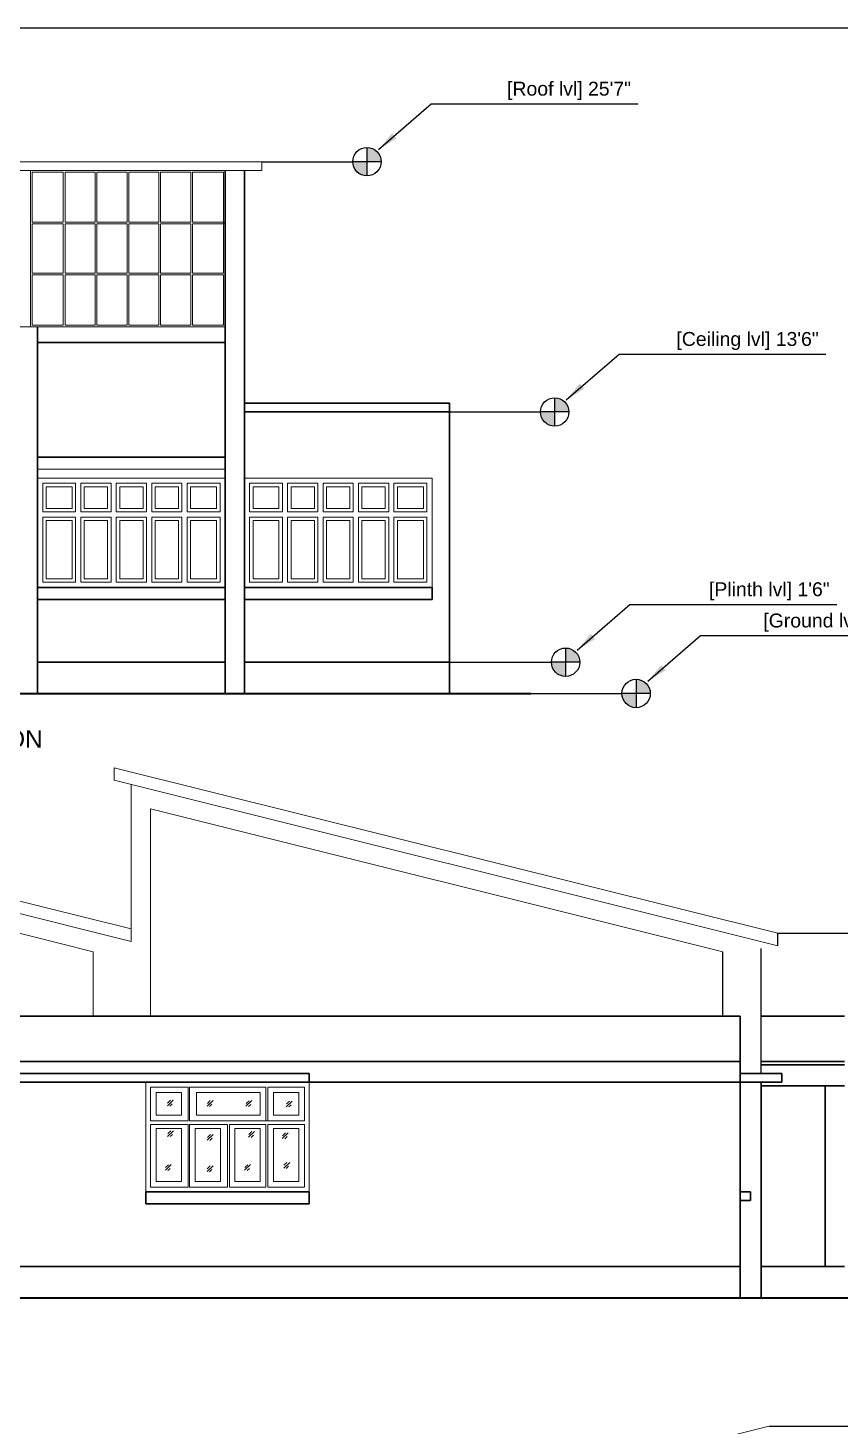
# Model space of a CAD drawing. Header units: inches. Extents: x -6800 to 96653, y -25814 to 17379.
# Drawn here: x 77804 to 78272, y -6040 to -5235 of the extents above; entities that cross this region are included whole.
import ezdxf

# ---------------------------------------------------------------- set-up
doc = ezdxf.new("R2010")
doc.units = ezdxf.units.IN
doc.header["$MEASUREMENT"] = 0
doc.layers.add('0 @ 1', color=7, linetype='Continuous')
for name, color, linetype, lineweight in [('Column', 101, 'Continuous', 30), ('dimension', 50, 'Continuous', 20), ('ele back', 51, 'Continuous', 15), ('ele front', 30, 'Continuous', 30), ('furniture', 44, 'Continuous', 15), ('Ground level', 210, 'Continuous', 35), ('text', 31, 'Continuous', 13), ('Win ele', 211, 'Continuous', 15)]:
    doc.layers.add(name, color=color, linetype=linetype, lineweight=lineweight)
doc.styles.get("Standard").update_dxf_attribs({"font": 'arial.ttf'})
doc.dimstyles.get("Standard").update_dxf_attribs({"dimtxt": 7, "dimasz": 4, "dimexe": 2, "dimexo": 2, "dimgap": 2, "dimtad": 1, "dimdec": 0, "dimzin": 0, "dimdsep": 46, "dimlunit": 4, "dimtxsty": 'Standard', "dimblk": 'ARCHTICK', "dimcen": 0.25, "dimclrd": 256, "dimclre": 256, "dimclrt": 256, "dimadec": 0, "dimazin": 0, "dimtfac": 1, "dimtdec": 0, "dimtofl": 0, "dimtmove": 0, "dimatfit": 3, "dimfxl": 1, "dimfxlon": 1, "dimtolj": 1, "dimtzin": 0, "dimlwd": -1, "dimlwe": -1, "dimarcsym": 1})

# ---------------------------------------------------------------- blocks, each defined once
blk = doc.blocks.new('_ArchTick')
at = {"color": 0, "linetype": 'ByBlock', "const_width": 0.15}
blk.add_lwpolyline([(-0.5, -0.5), (0.5, 0.5)], dxfattribs=at)

msp = doc.modelspace()

# ---------------------------------------------------------------- hatches: boundary and pattern name
at = {"ltscale": 10, "transparency": 33554687}
h = msp.add_hatch(color=0, dxfattribs=at)
h.dxf.hatch_style = 1
h.paths.add_polyline_path([(77999.53, -5303.91), (77999.53, -5312.09), (78007.7, -5312.09, 0.414214)])
h.paths.add_polyline_path([(77999.53, -5312.09), (77991.36, -5312.09, 0.414214), (77999.53, -5320.26)])
h = msp.add_hatch(color=0, dxfattribs=at)
h.dxf.hatch_style = 1
h.paths.add_polyline_path([(78107.53, -5447.91), (78107.53, -5456.09), (78115.7, -5456.09, 0.414214)])
h.paths.add_polyline_path([(78107.53, -5456.09), (78099.36, -5456.09, 0.414214), (78107.53, -5464.26)])
h = msp.add_hatch(color=0, dxfattribs=at)
h.dxf.hatch_style = 1
h.paths.add_polyline_path([(78113.83, -5591.91), (78113.83, -5600.09), (78122, -5600.09, 0.414214)])
h.paths.add_polyline_path([(78113.83, -5600.09), (78105.66, -5600.09, 0.414214), (78113.83, -5608.26)])
h = msp.add_hatch(color=0, dxfattribs=at)
h.dxf.hatch_style = 1
h.paths.add_polyline_path([(78154.41, -5609.91), (78154.41, -5618.09), (78162.58, -5618.09, 0.414214)])
h.paths.add_polyline_path([(78154.41, -5618.09), (78146.24, -5618.09, 0.414214), (78154.41, -5626.26)])

# ---------------------------------------------------------------- linework, layer by layer
at = {"transparency": 33554651}
msp.add_line((76716.93, -5235.15), (79092.93, -5235.15), dxfattribs=at)
at = {"ltscale": 10, "transparency": 33554687}
for p, q in [((77999.53, -5303.91), (77999.53, -5320.26)), ((77938.99, -5312.09), (77991.36, -5312.09)), ((78007.7, -5312.09), (77991.36, -5312.09)), ((78107.53, -5447.91), (78107.53, -5464.26)), ((78046.99, -5456.09), (78099.36, -5456.09)), ((78115.7, -5456.09), (78099.36, -5456.09)), ((78113.83, -5591.91), (78113.83, -5608.26)), ((78046.99, -5600.09), (78105.66, -5600.09)), ((78122, -5600.09), (78105.66, -5600.09)), ((78154.41, -5609.91), (78154.41, -5626.26)), ((78093.88, -5618.09), (78146.24, -5618.09)), ((78162.58, -5618.09), (78146.24, -5618.09)), ((78235.98, -5755.99), (78288.34, -5755.99)), ((78230.96, -6039.57), (78283.32, -6039.57))]:
    msp.add_line(p, q, dxfattribs=at)
at = {"lineweight": 25, "transparency": 33554623}
for p, q in [((78235.98, -5763.2), (78235.98, -5755.99)), ((78204.27, -5803.78), (78204.27, -5766.63)), ((78226.27, -5836.78), (78226.27, -5764.78))]:
    msp.add_line(p, q, dxfattribs=at)
at = {"lineweight": 25, "transparency": 33554651}
for p, q in [((77139.27, -5829.78), (78214.27, -5829.78)), ((78226.27, -5965.78), (78214.27, -5965.78))]:
    msp.add_line(p, q, dxfattribs=at)
at = {"lineweight": 25, "transparency": 33554648}
msp.add_line((78204.27, -5947.78), (78214.27, -5947.78), dxfattribs=at)
at = {"lineweight": 25, "transparency": 33554559}
msp.add_line((78226.27, -5965.78), (78274.27, -5965.78), dxfattribs=at)
at = {"ltscale": 10, "transparency": 33554687}
for centre in [(77999.53, -5312.09), (78107.53, -5456.09), (78113.83, -5600.09), (78154.41, -5618.09)]:
    msp.add_circle(centre, 8.17, dxfattribs=at)
at = {"layer": 'Column', "transparency": 33554687}
for p, q in [((77917.99, -5317.09), (77917.99, -5407.09)), ((77928.99, -5489.09), (77928.99, -5317.09)), ((77809.99, -5407.09), (77809.99, -5482.09)), ((77917.99, -5407.09), (77917.99, -5489.09)), ((77809.99, -5482.09), (77809.99, -5489.09)), ((77809.99, -5557.09), (77809.99, -5489.09)), ((77809.99, -5494.09), (77809.99, -5618.09)), ((77917.99, -5489.09), (77917.99, -5557.09)), ((77917.99, -5494.09), (77917.99, -5618.09)), ((77928.99, -5557.09), (77928.99, -5489.09)), ((77928.99, -5618.09), (77928.99, -5494.09)), ((78226.27, -5965.78), (78226.27, -5841.78)), ((78263.27, -5947.78), (78263.27, -5843.78)), ((78214.27, -5947.78), (78214.27, -5965.78))]:
    msp.add_line(p, q, dxfattribs=at)
at = {"layer": 'dimension', "transparency": 33554651}
for p, q in [((77917.99, -5407.09), (77917.99, -5317.09)), ((77854.16, -5660.79), (77854.16, -5668.01))]:
    msp.add_line(p, q, dxfattribs=at)
at = {"layer": 'ele back', "transparency": 33554641}
for p, q in [((77441.99, -5312.09), (77928.99, -5312.09)), ((77441.99, -5317.09), (77928.99, -5317.09)), ((77805.99, -5407.09), (77805.99, -5317.09)), ((77928.99, -5312.09), (77938.99, -5312.09)), ((77938.99, -5317.09), (77928.99, -5317.09)), ((77938.99, -5312.09), (77938.99, -5317.09)), ((77452.99, -5407.09), (77917.99, -5407.09)), ((77809.99, -5489.09), (77917.99, -5489.09)), ((77928.99, -5557.09), (78036.99, -5557.09))]:
    msp.add_line(p, q, dxfattribs=at)
at = {"layer": 'ele back', "transparency": 33554623}
for p, q in [((77863.94, -5753.57), (77491.83, -5660.79)), ((78235.98, -5755.99), (77854.16, -5660.79)), ((77863.94, -5760.78), (77491.83, -5668.01)), ((78235.98, -5763.2), (77854.16, -5668.01)), ((77863.94, -5760.78), (77863.94, -5670.44)), ((77841.94, -5766.63), (77512.61, -5684.52)), ((77874.94, -5803.78), (77874.94, -5684.52)), ((78204.27, -5766.63), (77874.94, -5684.52)), ((77841.94, -5803.78), (77841.94, -5766.63)), ((77858.85, -6132.35), (78230.96, -6039.57))]:
    msp.add_line(p, q, dxfattribs=at)
at = {"layer": 'ele front', "transparency": 33554687}
for p, q in [((77809.99, -5416.09), (77917.99, -5416.09)), ((77928.99, -5451.09), (78046.99, -5451.09)), ((78046.99, -5451.09), (78046.99, -5618.09)), ((77928.99, -5456.09), (78046.99, -5456.09)), ((77809.99, -5482.09), (77917.99, -5482.09)), ((77917.99, -5557.09), (77809.99, -5557.09)), ((78036.99, -5557.09), (77928.99, -5557.09)), ((78036.99, -5557.09), (78036.99, -5564.09)), ((77809.99, -5564.09), (77917.99, -5564.09)), ((77928.99, -5564.09), (78036.99, -5564.09)), ((77809.99, -5600.09), (77917.99, -5600.09)), ((77928.99, -5600.09), (78046.99, -5600.09)), ((78214.27, -5803.78), (77139.27, -5803.78)), ((78214.27, -5803.78), (78214.27, -5947.78)), ((78274.27, -5803.78), (78226.27, -5803.78)), ((77139.27, -5829.78), (78214.27, -5829.78)), ((78274.27, -5829.78), (78226.27, -5829.78)), ((78226.27, -5831.78), (78274.27, -5831.78)), ((77399.49, -5836.78), (77966.27, -5836.78)), ((77966.27, -5836.78), (77966.27, -5841.78)), ((78214.27, -5836.78), (78238.27, -5836.78)), ((78238.27, -5836.78), (78238.27, -5841.78)), ((78214.27, -5841.78), (77139.27, -5841.78)), ((77966.27, -5841.78), (77399.49, -5841.78)), ((78214.27, -5841.78), (78238.27, -5841.78)), ((78226.27, -5843.78), (78274.27, -5843.78)), ((77872.27, -5911.78), (77872.27, -5904.78)), ((77966.27, -5904.78), (77872.27, -5904.78)), ((77966.27, -5911.78), (77872.27, -5911.78)), ((77966.27, -5904.78), (77966.27, -5911.78)), ((78214.27, -5904.78), (78220.27, -5904.78)), ((78214.27, -5909.78), (78220.27, -5909.78)), ((78220.27, -5904.78), (78220.27, -5909.78)), ((78214.27, -5947.78), (77161.27, -5947.78)), ((78226.27, -5947.78), (78274.27, -5947.78))]:
    msp.add_line(p, q, dxfattribs=at)
at = {"layer": 'furniture', "transparency": 33554687}
for p, q in [((77805.99, -5317.09), (77917.99, -5317.09)), ((77805.99, -5407.09), (77805.99, -5317.09)), ((77917.99, -5407.09), (77805.99, -5407.09)), ((78015.09, -5554.09), (78033.99, -5554.09)), ((77966.27, -5841.78), (77872.27, -5841.78)), ((77896.66, -5866.03), (77874.99, -5866.03)), ((77919.27, -5866.03), (77897.49, -5866.03)), ((77941.42, -5866.03), (77920.36, -5866.03)), ((77963.56, -5866.03), (77942.5, -5866.03)), ((77886.97, -5889.17), (77883.55, -5892.44)), ((77885.37, -5889.2), (77883.66, -5890.84)), ((77886.31, -5891.3), (77884.97, -5892.58)), ((77910.97, -5889.9), (77907.55, -5893.16)), ((77909.36, -5889.93), (77907.66, -5891.56)), ((77910.31, -5892.03), (77908.97, -5893.31)), ((77932.54, -5889.18), (77929.13, -5892.44)), ((77930.94, -5889.21), (77929.23, -5890.84)), ((77931.89, -5891.3), (77930.55, -5892.58)), ((77954.44, -5890.02), (77953.1, -5891.3)), ((77874.99, -5902.07), (77896.66, -5902.07)), ((77892.79, -5898.81), (77878.24, -5898.81)), ((77897.49, -5902.07), (77919.27, -5902.07)), ((77898.21, -5902.07), (77918.19, -5902.07)), ((77915.29, -5898.81), (77900.74, -5898.81)), ((77920.36, -5902.07), (77940.33, -5902.07)), ((77920.36, -5902.07), (77941.42, -5902.07)), ((77938.16, -5898.81), (77923.61, -5898.81)), ((77942.5, -5902.07), (77962.47, -5902.07)), ((77942.5, -5902.07), (77963.56, -5902.07)), ((77960.3, -5898.81), (77945.76, -5898.81)), ((77872.27, -5904.78), (77966.27, -5904.78))]:
    msp.add_line(p, q, dxfattribs=at)
at = {"layer": 'Ground level', "transparency": 33554641}
msp.add_line((77368.33, -5618.09), (78093.88, -5618.09), dxfattribs=at)
at = {"layer": 'Ground level', "transparency": 33554651}
msp.add_line((77063.65, -5965.78), (78315.59, -5965.78), dxfattribs=at)
at = {"layer": 'Win ele', "transparency": 33554651}
for p, q in [((77806.99, -5318.09), (77824.83, -5318.09)), ((77806.99, -5346.92), (77806.99, -5318.09)), ((77824.83, -5318.09), (77824.83, -5346.92)), ((77825.83, -5318.09), (77843.16, -5318.09)), ((77825.83, -5318.09), (77825.83, -5346.92)), ((77843.16, -5318.09), (77843.16, -5346.92)), ((77844.16, -5318.09), (77861.49, -5318.09)), ((77844.16, -5318.09), (77844.16, -5346.92)), ((77861.49, -5318.09), (77861.49, -5346.92)), ((77862.49, -5318.09), (77879.83, -5318.09)), ((77862.49, -5318.09), (77862.49, -5346.92)), ((77879.83, -5318.09), (77879.83, -5346.92)), ((77880.83, -5318.09), (77898.16, -5318.09)), ((77880.83, -5318.09), (77880.83, -5346.92)), ((77898.16, -5318.09), (77898.16, -5346.92)), ((77899.16, -5318.09), (77916.99, -5318.09)), ((77899.16, -5318.09), (77899.16, -5346.92)), ((77916.99, -5318.09), (77916.99, -5376.26)), ((77824.83, -5346.92), (77806.99, -5346.92)), ((77806.99, -5376.26), (77806.99, -5347.92)), ((77824.83, -5347.92), (77806.99, -5347.92)), ((77824.83, -5347.92), (77824.83, -5376.26)), ((77843.16, -5346.92), (77825.83, -5346.92)), ((77825.83, -5347.92), (77825.83, -5376.26)), ((77843.16, -5347.92), (77825.83, -5347.92)), ((77843.16, -5347.92), (77843.16, -5376.26)), ((77861.49, -5346.92), (77844.16, -5346.92)), ((77844.16, -5347.92), (77844.16, -5376.26)), ((77861.49, -5347.92), (77844.16, -5347.92)), ((77861.49, -5347.92), (77861.49, -5376.26)), ((77879.83, -5346.92), (77862.49, -5346.92)), ((77862.49, -5347.92), (77862.49, -5376.26)), ((77879.83, -5347.92), (77862.49, -5347.92)), ((77879.83, -5347.92), (77879.83, -5376.26)), ((77898.16, -5346.92), (77880.83, -5346.92)), ((77880.83, -5347.92), (77880.83, -5376.26)), ((77898.16, -5347.92), (77880.83, -5347.92)), ((77898.16, -5347.92), (77898.16, -5376.26)), ((77917.99, -5346.92), (77899.16, -5346.92)), ((77899.16, -5347.92), (77899.16, -5376.26)), ((77917.99, -5347.92), (77899.16, -5347.92)), ((77824.83, -5376.26), (77806.99, -5376.26)), ((77806.99, -5406.09), (77806.99, -5377.26)), ((77824.83, -5377.26), (77806.99, -5377.26)), ((77824.83, -5377.26), (77824.83, -5406.09)), ((77843.16, -5376.26), (77825.83, -5376.26)), ((77825.83, -5377.26), (77825.83, -5406.09)), ((77843.16, -5377.26), (77825.83, -5377.26)), ((77843.16, -5377.26), (77843.16, -5406.09)), ((77861.49, -5376.26), (77844.16, -5376.26)), ((77844.16, -5377.26), (77844.16, -5406.09)), ((77861.49, -5377.26), (77844.16, -5377.26)), ((77861.49, -5377.26), (77861.49, -5406.09)), ((77879.83, -5376.26), (77862.49, -5376.26)), ((77862.49, -5377.26), (77862.49, -5406.09)), ((77879.83, -5377.26), (77862.49, -5377.26)), ((77879.83, -5377.26), (77879.83, -5406.09)), ((77898.16, -5376.26), (77880.83, -5376.26)), ((77880.83, -5377.26), (77880.83, -5406.09)), ((77898.16, -5377.26), (77880.83, -5377.26)), ((77898.16, -5377.26), (77898.16, -5406.09)), ((77916.99, -5376.26), (77899.16, -5376.26)), ((77899.16, -5377.26), (77899.16, -5406.09)), ((77916.99, -5377.26), (77899.16, -5377.26)), ((77916.99, -5377.26), (77916.99, -5406.09)), ((77824.83, -5406.09), (77806.99, -5406.09)), ((77843.16, -5406.09), (77825.83, -5406.09)), ((77861.49, -5406.09), (77844.16, -5406.09)), ((77879.83, -5406.09), (77862.49, -5406.09)), ((77898.16, -5406.09), (77880.83, -5406.09)), ((77916.99, -5406.09), (77899.16, -5406.09)), ((77809.99, -5494.09), (77917.99, -5494.09)), ((77809.99, -5494.09), (77917.99, -5494.09)), ((77928.99, -5494.09), (78036.99, -5494.09)), ((77928.99, -5494.09), (78036.99, -5494.09)), ((78036.99, -5494.09), (78036.99, -5557.09)), ((77812.99, -5513.59), (77812.99, -5497.09)), ((77812.99, -5497.09), (77831.89, -5497.09)), ((77814.99, -5511.59), (77814.99, -5499.09)), ((77814.99, -5499.09), (77829.89, -5499.09)), ((77829.89, -5499.09), (77829.89, -5511.59)), ((77831.89, -5497.09), (77831.89, -5513.59)), ((77834.89, -5513.59), (77834.89, -5497.09)), ((77834.89, -5497.09), (77852.29, -5497.09)), ((77836.89, -5511.59), (77836.89, -5499.09)), ((77836.89, -5499.09), (77850.29, -5499.09)), ((77850.29, -5499.09), (77850.29, -5511.59)), ((77852.29, -5497.09), (77852.29, -5513.59)), ((77855.29, -5513.59), (77855.29, -5497.09)), ((77855.29, -5497.09), (77872.69, -5497.09)), ((77857.29, -5511.59), (77857.29, -5499.09)), ((77857.29, -5499.09), (77870.69, -5499.09)), ((77870.69, -5499.09), (77870.69, -5511.59)), ((77872.69, -5497.09), (77872.69, -5513.59)), ((77875.69, -5513.59), (77875.69, -5497.09)), ((77875.69, -5497.09), (77893.09, -5497.09)), ((77877.69, -5511.59), (77877.69, -5499.09)), ((77877.69, -5499.09), (77891.09, -5499.09)), ((77891.09, -5499.09), (77891.09, -5511.59)), ((77893.09, -5497.09), (77893.09, -5513.59)), ((77896.09, -5497.09), (77896.09, -5513.59)), ((77914.99, -5497.09), (77896.09, -5497.09)), ((77898.09, -5499.09), (77898.09, -5511.59)), ((77912.99, -5499.09), (77898.09, -5499.09)), ((77912.99, -5511.59), (77912.99, -5499.09)), ((77914.99, -5513.59), (77914.99, -5497.09)), ((77931.99, -5513.59), (77931.99, -5497.09)), ((77931.99, -5497.09), (77950.89, -5497.09)), ((77933.99, -5511.59), (77933.99, -5499.09)), ((77933.99, -5499.09), (77948.89, -5499.09)), ((77948.89, -5499.09), (77948.89, -5511.59)), ((77950.89, -5497.09), (77950.89, -5513.59)), ((77953.89, -5513.59), (77953.89, -5497.09)), ((77953.89, -5497.09), (77971.29, -5497.09)), ((77955.89, -5511.59), (77955.89, -5499.09)), ((77955.89, -5499.09), (77969.29, -5499.09)), ((77969.29, -5499.09), (77969.29, -5511.59)), ((77971.29, -5497.09), (77971.29, -5513.59)), ((77974.29, -5513.59), (77974.29, -5497.09)), ((77974.29, -5497.09), (77991.69, -5497.09)), ((77976.29, -5511.59), (77976.29, -5499.09)), ((77976.29, -5499.09), (77989.69, -5499.09)), ((77989.69, -5499.09), (77989.69, -5511.59)), ((77991.69, -5497.09), (77991.69, -5513.59)), ((77994.69, -5513.59), (77994.69, -5497.09)), ((77994.69, -5497.09), (78012.09, -5497.09)), ((77996.69, -5511.59), (77996.69, -5499.09)), ((77996.69, -5499.09), (78010.09, -5499.09)), ((78010.09, -5499.09), (78010.09, -5511.59)), ((78012.09, -5497.09), (78012.09, -5513.59)), ((78015.09, -5497.09), (78015.09, -5513.59)), ((78033.99, -5497.09), (78015.09, -5497.09)), ((78017.09, -5499.09), (78017.09, -5511.59)), ((78031.99, -5499.09), (78017.09, -5499.09)), ((78031.99, -5511.59), (78031.99, -5499.09)), ((78033.99, -5513.59), (78033.99, -5497.09)), ((77831.89, -5513.59), (77812.99, -5513.59)), ((77812.99, -5554.09), (77812.99, -5516.59)), ((77812.99, -5516.59), (77831.89, -5516.59)), ((77829.89, -5511.59), (77814.99, -5511.59)), ((77831.89, -5516.59), (77831.89, -5554.09)), ((77852.29, -5513.59), (77834.89, -5513.59)), ((77834.89, -5554.09), (77834.89, -5516.59)), ((77834.89, -5516.59), (77852.29, -5516.59)), ((77850.29, -5511.59), (77836.89, -5511.59)), ((77852.29, -5516.59), (77852.29, -5554.09)), ((77872.69, -5513.59), (77855.29, -5513.59)), ((77855.29, -5554.09), (77855.29, -5516.59)), ((77855.29, -5516.59), (77872.69, -5516.59)), ((77870.69, -5511.59), (77857.29, -5511.59)), ((77872.69, -5516.59), (77872.69, -5554.09)), ((77893.09, -5513.59), (77875.69, -5513.59)), ((77875.69, -5554.09), (77875.69, -5516.59)), ((77875.69, -5516.59), (77893.09, -5516.59)), ((77891.09, -5511.59), (77877.69, -5511.59)), ((77893.09, -5516.59), (77893.09, -5554.09)), ((77896.09, -5513.59), (77914.99, -5513.59)), ((77896.09, -5516.59), (77896.09, -5554.09)), ((77914.99, -5516.59), (77896.09, -5516.59)), ((77898.09, -5511.59), (77912.99, -5511.59)), ((77914.99, -5554.09), (77914.99, -5516.59)), ((77950.89, -5513.59), (77931.99, -5513.59)), ((77931.99, -5554.09), (77931.99, -5516.59)), ((77931.99, -5516.59), (77950.89, -5516.59)), ((77948.89, -5511.59), (77933.99, -5511.59)), ((77950.89, -5516.59), (77950.89, -5554.09)), ((77971.29, -5513.59), (77953.89, -5513.59)), ((77953.89, -5554.09), (77953.89, -5516.59)), ((77953.89, -5516.59), (77971.29, -5516.59)), ((77969.29, -5511.59), (77955.89, -5511.59)), ((77971.29, -5516.59), (77971.29, -5554.09)), ((77991.69, -5513.59), (77974.29, -5513.59)), ((77974.29, -5554.09), (77974.29, -5516.59)), ((77974.29, -5516.59), (77991.69, -5516.59)), ((77989.69, -5511.59), (77976.29, -5511.59)), ((77991.69, -5516.59), (77991.69, -5554.09)), ((78012.09, -5513.59), (77994.69, -5513.59)), ((77994.69, -5554.09), (77994.69, -5516.59)), ((77994.69, -5516.59), (78012.09, -5516.59)), ((78010.09, -5511.59), (77996.69, -5511.59)), ((78012.09, -5516.59), (78012.09, -5554.09)), ((78015.09, -5513.59), (78033.99, -5513.59)), ((78015.09, -5516.59), (78015.09, -5554.09)), ((78033.99, -5516.59), (78015.09, -5516.59)), ((78017.09, -5511.59), (78031.99, -5511.59)), ((78033.99, -5554.09), (78033.99, -5516.59)), ((77814.99, -5552.09), (77814.99, -5518.59)), ((77814.99, -5518.59), (77829.89, -5518.59)), ((77829.89, -5518.59), (77829.89, -5552.09)), ((77836.89, -5552.09), (77836.89, -5518.59)), ((77836.89, -5518.59), (77850.29, -5518.59)), ((77850.29, -5518.59), (77850.29, -5552.09)), ((77857.29, -5552.09), (77857.29, -5518.59)), ((77857.29, -5518.59), (77870.69, -5518.59)), ((77870.69, -5518.59), (77870.69, -5552.09)), ((77877.69, -5552.09), (77877.69, -5518.59)), ((77877.69, -5518.59), (77891.09, -5518.59)), ((77891.09, -5518.59), (77891.09, -5552.09)), ((77898.09, -5518.59), (77898.09, -5552.09)), ((77912.99, -5518.59), (77898.09, -5518.59)), ((77912.99, -5552.09), (77912.99, -5518.59)), ((77933.99, -5552.09), (77933.99, -5518.59)), ((77933.99, -5518.59), (77948.89, -5518.59)), ((77948.89, -5518.59), (77948.89, -5552.09)), ((77955.89, -5552.09), (77955.89, -5518.59)), ((77955.89, -5518.59), (77969.29, -5518.59)), ((77969.29, -5518.59), (77969.29, -5552.09)), ((77976.29, -5552.09), (77976.29, -5518.59)), ((77976.29, -5518.59), (77989.69, -5518.59)), ((77989.69, -5518.59), (77989.69, -5552.09)), ((77996.69, -5552.09), (77996.69, -5518.59)), ((77996.69, -5518.59), (78010.09, -5518.59)), ((78010.09, -5518.59), (78010.09, -5552.09)), ((78017.09, -5518.59), (78017.09, -5552.09)), ((78031.99, -5518.59), (78017.09, -5518.59)), ((78031.99, -5552.09), (78031.99, -5518.59)), ((77809.99, -5557.09), (77917.99, -5557.09)), ((77831.89, -5554.09), (77812.99, -5554.09)), ((77829.89, -5552.09), (77814.99, -5552.09)), ((77852.29, -5554.09), (77834.89, -5554.09)), ((77850.29, -5552.09), (77836.89, -5552.09)), ((77872.69, -5554.09), (77855.29, -5554.09)), ((77870.69, -5552.09), (77857.29, -5552.09)), ((77893.09, -5554.09), (77875.69, -5554.09)), ((77891.09, -5552.09), (77877.69, -5552.09)), ((77896.09, -5554.09), (77914.99, -5554.09)), ((77898.09, -5552.09), (77912.99, -5552.09)), ((77950.89, -5554.09), (77931.99, -5554.09)), ((77948.89, -5552.09), (77933.99, -5552.09)), ((77971.29, -5554.09), (77953.89, -5554.09)), ((77969.29, -5552.09), (77955.89, -5552.09)), ((77991.69, -5554.09), (77974.29, -5554.09)), ((77989.69, -5552.09), (77976.29, -5552.09)), ((78012.09, -5554.09), (77994.69, -5554.09)), ((78010.09, -5552.09), (77996.69, -5552.09)), ((78017.09, -5552.09), (78031.99, -5552.09)), ((77872.27, -5841.78), (77872.27, -5904.78)), ((77896.04, -5844.5), (77874.99, -5844.5)), ((77874.99, -5844.5), (77874.99, -5864.03)), ((77878.24, -5847.75), (77892.79, -5847.75)), ((77878.24, -5860.78), (77878.24, -5847.75)), ((77892.79, -5847.75), (77892.79, -5860.78)), ((77895.93, -5844.5), (77896.66, -5844.5)), ((77896.66, -5864.03), (77896.66, -5844.5)), ((77897.49, -5864.03), (77897.49, -5844.5)), ((77898.21, -5844.5), (77897.49, -5844.5)), ((77918.19, -5844.5), (77898.21, -5844.5)), ((77941.42, -5844.5), (77898.21, -5844.5)), ((77901.47, -5847.75), (77938.16, -5847.75)), ((77901.47, -5860.78), (77901.47, -5847.75)), ((77940.33, -5844.5), (77920.36, -5844.5)), ((77941.42, -5844.5), (77920.36, -5844.5)), ((77938.16, -5847.75), (77938.16, -5860.78)), ((77941.42, -5844.5), (77941.42, -5864.03)), ((77962.47, -5844.5), (77942.5, -5844.5)), ((77942.5, -5844.5), (77942.5, -5864.03)), ((77963.56, -5844.5), (77942.5, -5844.5)), ((77942.5, -5844.5), (77942.5, -5864.03)), ((77945.76, -5847.75), (77960.3, -5847.75)), ((77945.76, -5860.78), (77945.76, -5847.75)), ((77960.3, -5847.75), (77960.3, -5860.78)), ((77963.56, -5844.5), (77963.56, -5864.03)), ((77966.27, -5904.78), (77966.27, -5841.78)), ((77888.13, -5852.04), (77884.72, -5855.31)), ((77886.53, -5852.07), (77884.82, -5853.71)), ((77887.48, -5854.17), (77886.14, -5855.45)), ((77911.02, -5852.25), (77907.61, -5855.52)), ((77909.42, -5852.28), (77907.71, -5853.92)), ((77910.37, -5854.38), (77909.03, -5855.66)), ((77933.29, -5852.34), (77929.88, -5855.61)), ((77931.69, -5852.38), (77929.98, -5854.01)), ((77932.64, -5854.47), (77931.3, -5855.75)), ((77956.56, -5852.58), (77953.15, -5855.85)), ((77954.96, -5852.61), (77953.25, -5854.25)), ((77955.91, -5854.71), (77954.57, -5855.99)), ((77874.99, -5861.91), (77874.99, -5864.03)), ((77896.04, -5864.03), (77874.99, -5864.03)), ((77892.79, -5860.78), (77878.24, -5860.78)), ((77895.93, -5864.03), (77896.66, -5864.03)), ((77896.66, -5861.91), (77896.66, -5864.03)), ((77897.49, -5861.91), (77897.49, -5864.03)), ((77898.21, -5864.03), (77897.49, -5864.03)), ((77918.19, -5864.03), (77898.21, -5864.03)), ((77919.27, -5864.03), (77898.21, -5864.03)), ((77938.16, -5860.78), (77901.47, -5860.78)), ((77941.42, -5864.03), (77919.27, -5864.03)), ((77940.33, -5864.03), (77920.36, -5864.03)), ((77963.56, -5864.03), (77941.42, -5864.03)), ((77962.47, -5864.03), (77942.5, -5864.03)), ((77960.3, -5860.78), (77945.76, -5860.78)), ((77874.99, -5866.03), (77874.99, -5902.07)), ((77878.24, -5868.28), (77892.79, -5868.28)), ((77878.24, -5898.81), (77878.24, -5868.28)), ((77888.26, -5869.63), (77884.85, -5872.9)), ((77886.66, -5869.66), (77884.95, -5871.3)), ((77887.61, -5871.76), (77886.27, -5873.04)), ((77892.79, -5868.28), (77892.79, -5898.81)), ((77896.66, -5866.03), (77896.66, -5902.07)), ((77897.49, -5866.03), (77897.49, -5902.07)), ((77900.74, -5868.28), (77915.29, -5868.28)), ((77900.74, -5898.81), (77900.74, -5868.28)), ((77911.05, -5871.81), (77907.63, -5875.08)), ((77909.45, -5871.85), (77907.74, -5873.48)), ((77915.29, -5868.28), (77915.29, -5898.81)), ((77919.27, -5866.03), (77919.27, -5902.07)), ((77920.36, -5866.03), (77920.36, -5902.07)), ((77920.36, -5866.03), (77920.36, -5902.07)), ((77923.61, -5868.28), (77938.16, -5868.28)), ((77923.61, -5898.81), (77923.61, -5868.28)), ((77934.88, -5870.1), (77931.46, -5873.36)), ((77933.27, -5870.13), (77931.57, -5871.76)), ((77934.22, -5872.23), (77932.88, -5873.51)), ((77938.16, -5868.28), (77938.16, -5898.81)), ((77941.42, -5866.03), (77941.42, -5902.07)), ((77942.5, -5866.03), (77942.5, -5902.07)), ((77942.5, -5866.03), (77942.5, -5902.07)), ((77945.76, -5868.28), (77960.3, -5868.28)), ((77945.76, -5898.81), (77945.76, -5868.28)), ((77954.21, -5870.9), (77950.8, -5874.17)), ((77952.61, -5870.94), (77950.9, -5872.57)), ((77960.3, -5868.28), (77960.3, -5898.81)), ((77963.56, -5866.03), (77963.56, -5902.07)), ((77910.39, -5873.94), (77909.05, -5875.22)), ((77953.56, -5873.03), (77952.22, -5874.31)), ((77955.1, -5887.89), (77951.68, -5891.15)), ((77953.49, -5887.92), (77951.79, -5889.55))]:
    msp.add_line(p, q, dxfattribs=at)

# ---------------------------------------------------------------- texts
at = {"ltscale": 10, "transparency": 33554687, "char_height": 8, "attachment_point": 9}
for s, insert in [('\\A1;[Roof lvl] 25\'7" ', (78151.48, -5276.5)), ('\\A1;[Ceiling lvl] 13\'6" ', (78259.48, -5420.5)), ('\\A1;[Plinth lvl] 1\'6" ', (78265.78, -5564.5)), ('\\A1;[Ground lvl] 0\'0" ', (78306.36, -5582.5))]:
    msp.add_mtext(s, dxfattribs=dict(at, insert=insert))
at = {"layer": 'text', "transparency": 33554687}
msp.add_text('NORTH ELEVATION', height=10, dxfattribs=at).set_placement((77680.97, -5649.24))

# ---------------------------------------------------------------- leaders
at = {"layer": '0 @ 1', "ltscale": 10, "transparency": 33554687}
for points in [[(78006.19, -5305.08), (78036.57, -5278.8), (78155.64, -5278.8)], [(78114.19, -5449.08), (78144.57, -5422.8), (78263.64, -5422.8)], [(78120.49, -5593.08), (78150.87, -5566.8), (78269.94, -5566.8)], [(78161.07, -5611.08), (78191.45, -5584.8), (78310.52, -5584.8)]]:
    msp.add_leader(points, dimstyle='Standard', override={"dimscale": 1, "dimasz": 12, "dimexe": 6, "dimexo": 6, "dimtad": 1, "dimtoh": 0, "dimfxl": 12}, dxfattribs=at)

doc.saveas('drawing.dxf')
